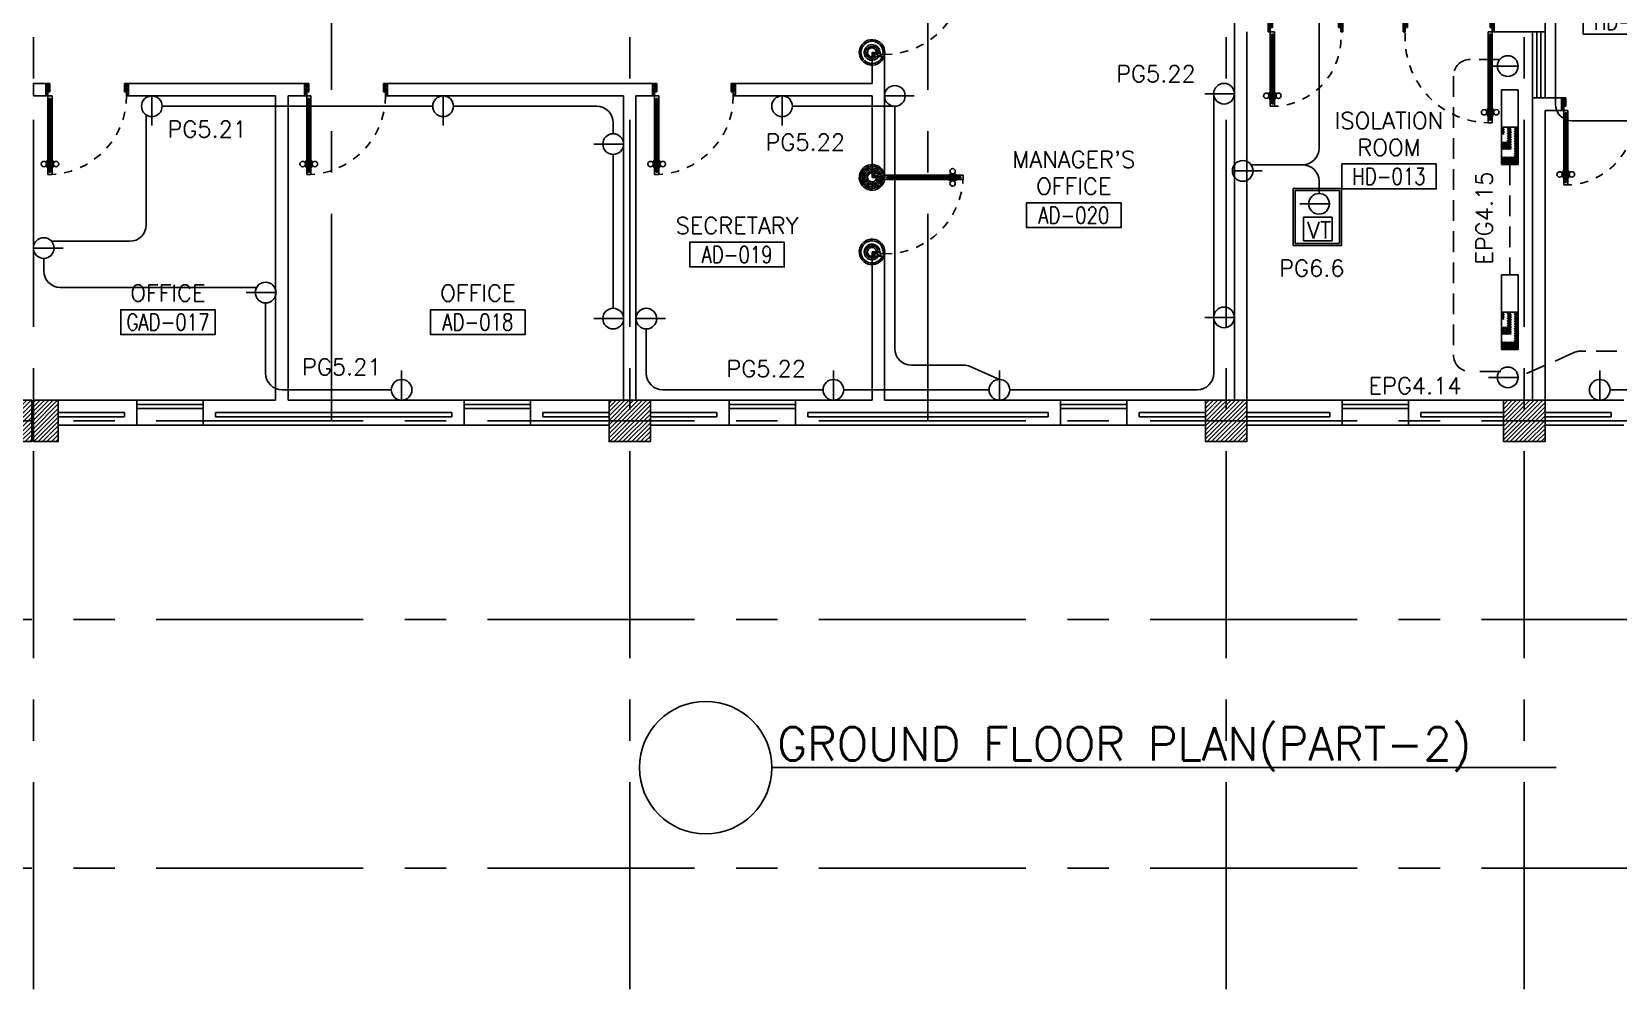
# Model space of a CAD drawing. Extents: x 0 to 93.3, y -13.5 to 76.8.
# Drawn here: x 48.6 to 67.75, y -1.46 to 10.1 of the extents above; entities that cross this region are included whole.
import ezdxf
from ezdxf.enums import TextEntityAlignment as Align

# ---------------------------------------------------------------- set-up
doc = ezdxf.new("R2010")
doc.units = 0
doc.header["$MEASUREMENT"] = 0
doc.linetypes.add('CENTERX2', pattern=[4, 2.5, -0.5, 0.5, -0.5])
doc.linetypes.add('HIDDEN', pattern=[0.375, 0.25, -0.125])
doc.layers.get('0').update_dxf_attribs({"color": 11, "linetype": 'CONTINUOUS'})
for name, color, linetype in [('AXES', 11, 'CENTERX2'), ('COL', 11, 'CONTINUOUS'), ('DOOR', 11, 'CONTINUOUS'), ('DOOR-DIM', 11, 'CONTINUOUS'), ('E-CLINE', 4, 'CONTINUOUS'), ('E-HLINE', 3, 'HIDDEN'), ('E-SOCKETS', 4, 'CONTINUOUS'), ('E-TRXT', 4, 'CONTINUOUS'), ('HAT', 11, 'CONTINUOUS'), ('INSUL', 11, 'CONTINUOUS'), ('RM-BOX', 11, 'CONTINUOUS'), ('RM-NAME', 11, 'CONTINUOUS'), ('RM-NO', 11, 'CONTINUOUS'), ('SHAFT', 11, 'CONTINUOUS'), ('TXT', 11, 'CONTINUOUS'), ('WALL', 11, 'CONTINUOUS'), ('WIN', 11, 'CONTINUOUS')]:
    doc.layers.add(name, color=color, linetype=linetype)
doc.styles.add('ROMANS', font='ROMANS.shx', dxfattribs={"width": 0.6})

# ---------------------------------------------------------------- blocks, each defined once
blk = doc.blocks.new('RM1')
at = {"layer": 'RM-BOX'}
blk.add_lwpolyline([(570, -200), (-570, -200), (-570, -500), (570, -500)], close=True, dxfattribs=at)
at = {"layer": 'RM-NAME', "style": 'ROMANS'}
for tag, p in [('ROOMNAME1', (0, 324)), ('ROOMNAME2', (0, 0))]:
    blk.add_attdef(tag, text='', height=200, dxfattribs=at).set_placement(p, align=Align.MIDDLE)
at = {"layer": 'RM-NO', "style": 'ROMANS', "width": 0.8}
blk.add_attdef('ROOMNO', text='', height=200, dxfattribs=at).set_placement((0, -350), align=Align.MIDDLE)
blk = doc.blocks.new('COL50')
at = {"layer": 'COL'}
blk.add_lwpolyline([(-250, 250), (-250, -250), (250, -250), (250, 250)], close=True, dxfattribs=at)
blk = doc.blocks.new('*X60')
at = {"color": 0}
for p, q in [((227929, 10705), (228384, 11161)), ((227929, 10758), (228331, 11161)), ((227929, 10811), (228278, 11161)), ((227929, 10864), (228225, 11161)), ((227929, 10917), (228172, 11161)), ((227929, 10971), (228119, 11161)), ((227929, 11024), (228066, 11161)), ((227929, 11077), (228013, 11161)), ((227929, 11130), (227960, 11161)), ((227937, 10661), (228429, 11152)), ((227990, 10661), (228429, 11099)), ((228043, 10661), (228429, 11046)), ((228096, 10661), (228429, 10993)), ((228149, 10661), (228429, 10940)), ((228202, 10661), (228429, 10887)), ((228255, 10661), (228429, 10834)), ((228308, 10661), (228429, 10781)), ((228362, 10661), (228429, 10728)), ((228415, 10661), (228429, 10675))]:
    blk.add_line(p, q, dxfattribs=at)
blk = doc.blocks.new('*X55')
at = {"color": 0}
for p, q in [((235129, 10693), (235597, 11161)), ((235129, 10746), (235544, 11161)), ((235129, 10799), (235491, 11161)), ((235129, 10852), (235438, 11161)), ((235129, 10905), (235385, 11161)), ((235129, 10958), (235332, 11161)), ((235129, 11011), (235278, 11161)), ((235129, 11064), (235225, 11161)), ((235129, 11117), (235172, 11161)), ((235150, 10661), (235629, 11140)), ((235203, 10661), (235629, 11087)), ((235256, 10661), (235629, 11034)), ((235309, 10661), (235629, 10981)), ((235362, 10661), (235629, 10928)), ((235415, 10661), (235629, 10875)), ((235468, 10661), (235629, 10822)), ((235521, 10661), (235629, 10769)), ((235574, 10661), (235629, 10716))]:
    blk.add_line(p, q, dxfattribs=at)
blk = doc.blocks.new('*X54')
at = {"color": 0}
for p, q in [((238729, 10687), (239203, 11161)), ((238729, 10740), (239150, 11161)), ((238729, 10793), (239097, 11161)), ((238729, 10846), (239044, 11161)), ((238729, 10899), (238991, 11161)), ((238729, 10952), (238938, 11161)), ((238729, 11005), (238885, 11161)), ((238729, 11058), (238832, 11161)), ((238729, 11111), (238779, 11161)), ((238756, 10661), (239229, 11134)), ((238809, 10661), (239229, 11081)), ((238862, 10661), (239229, 11028)), ((238915, 10661), (239229, 10974)), ((238968, 10661), (239229, 10921)), ((239021, 10661), (239229, 10868)), ((239074, 10661), (239229, 10815)), ((239127, 10661), (239229, 10762)), ((239180, 10661), (239229, 10709))]:
    blk.add_line(p, q, dxfattribs=at)
blk = doc.blocks.new('C-300')
at = {"layer": 'HAT', "linetype": 'ByBlock', "ltscale": 0.3}
h = blk.add_hatch(dxfattribs=at)
h.set_pattern_fill('ANSI31', color=8, scale=300, style=0)
h.set_pattern_definition([(45, (-258496.182, -82361.005), (-26.5165043, 26.5165043), [])])
h.paths.add_polyline_path([(300, 500), (0, 500), (0, 250), (300, 250)])
h.paths.add_polyline_path([(300, 250), (0, 250), (0, 0), (300, 0)])
at = {"layer": 'COL'}
blk.add_lwpolyline([(0, 500), (300, 500), (300, 0), (0, 0)], close=True, dxfattribs=at)
blk = doc.blocks.new('C-300A')
at = {"layer": 'SHAFT', "color": 6, "linetype": 'ByBlock', "ltscale": 0.3}
for p in [(-300, 0), (20, 0)]:
    blk.add_blockref('C-300', p, dxfattribs=at)
blk = doc.blocks.new('DOOR1000')
at = {"layer": 'DOOR', "color": 7, "linetype": 'ByBlock'}
for p, q in [((-150, 0), (0, 0)), ((-150, 0), (-150, -25)), ((0, -50), (-114, 0)), ((0, -50), (-40, 0)), ((0, -50), (0, 0)), ((-1100, -25), (-1100, -75)), ((-1100, -75), (-1100, -25)), ((-1050, -25), (-1100, -25)), ((-1050, -75), (-1100, -75)), ((-1070, -42), (-1070, -58)), ((-1050, -42), (-1070, -42)), ((-1050, -58), (-1070, -58)), ((-1050, -25), (-1050, -42)), ((-1050, -58), (-1050, -75)), ((-1018, -25), (-1018, -18)), ((-928, -18), (-1018, -18)), ((-1018, -75), (-1018, -82)), ((-928, -82), (-1018, -82)), ((-1005, -18), (-1005, -9)), ((-1005, -9), (-940, -9)), ((-1005, -18), (-940, -18)), ((-1005, -82), (-1005, -91)), ((-1005, -82), (-940, -82)), ((-1005, -91), (-940, -91)), ((-940, -18), (-940, -9)), ((-940, -82), (-940, -91)), ((-928, -25), (-928, -18)), ((-928, -75), (-928, -82)), ((-200, -25), (-150, -25)), ((-200, -42), (-200, -25)), ((-180, -42), (-200, -42)), ((-200, -58), (-180, -58)), ((-200, -75), (-200, -58)), ((-150, -75), (-200, -75)), ((-180, -58), (-180, -42)), ((-150, -25), (-100, -25)), ((-150, -75), (-150, -25)), ((-100, -25), (-100, -50)), ((0, -50), (-100, -37)), ((-100, -50), (0, -50)), ((0, -950), (-114, -1000)), ((-100, -975), (-100, -950)), ((0, -950), (-100, -963)), ((-100, -950), (0, -950)), ((0, -950), (-40, -1000)), ((0, -950), (0, -1000)), ((-150, -975), (-100, -975)), ((-150, -1000), (-150, -975)), ((-150, -1000), (0, -1000)), ((0, -1000), (-150, -1000))]:
    blk.add_line(p, q, dxfattribs=at)
at = {"layer": 'DOOR', "linetype": 'ByBlock'}
for p, q in [((-200, -25), (-1050, -25)), ((-200, -42), (-1050, -42)), ((-200, -58), (-1050, -58)), ((-1050, -75), (-200, -75))]:
    blk.add_line(p, q, dxfattribs=at)
at = {"layer": 'DOOR', "color": 7, "linetype": 'ByBlock'}
for centre in [(-973, 24), (-973, -124)]:
    blk.add_circle(centre, 32.4, dxfattribs=at)
for centre, radius, start, end in [((0, -50), 154, 161.1053, 166.2858), ((0, -50), 94.4, 148.0182, 180), ((0, -50), 134, 158.1598, 169.28), ((0, -50), 114, 154.0838, 167.3774), ((0, -50), 74.4, 137.7764, 180), ((0, -50), 54.4, 113.2074, 180), ((0, -50), 34.4, 90, 180), ((0, -50), 14.4, 90, 180), ((0, -950), 94.4, 180, 211.9818), ((0, -950), 74.4, 180, 222.2236), ((0, -950), 54.4, 180, 246.7926), ((0, -950), 34.4, 180, 270), ((0, -950), 14.4, 180, 270), ((0, -950), 154, 193.7142, 198.8947), ((0, -950), 134, 190.72, 201.8402)]:
    blk.add_arc(centre, radius, start, end, dxfattribs=at)
at = {"layer": 'DOOR', "linetype": 'HIDDEN', "ltscale": 0.5}
blk.add_arc((-150, -25), 950, 180, 270, dxfattribs=at)
blk = doc.blocks.new('DOOR90')
at = {"layer": 'DOOR', "color": 7, "linetype": 'ByBlock'}
for p, q in [((-150, 0), (0, 0)), ((-150, 0), (-150, -25)), ((0, -50), (-114, 0)), ((0, -50), (-40, 0)), ((0, -50), (0, 0)), ((-1000, -25), (-1050, -25)), ((-1050, -75), (-1050, -25)), ((-1050, -25), (-1050, -75)), ((-1000, -75), (-1050, -75)), ((-1000, -42), (-1020, -42)), ((-1020, -42), (-1020, -58)), ((-1000, -58), (-1020, -58)), ((-1000, -25), (-1000, -42)), ((-1000, -58), (-1000, -75)), ((-878, -18), (-968, -18)), ((-968, -25), (-968, -18)), ((-968, -75), (-968, -82)), ((-878, -82), (-968, -82)), ((-955, -9), (-890, -9)), ((-955, -18), (-955, -9)), ((-955, -18), (-890, -18)), ((-955, -82), (-890, -82)), ((-955, -82), (-955, -91)), ((-955, -91), (-890, -91)), ((-890, -18), (-890, -9)), ((-890, -82), (-890, -91)), ((-878, -25), (-878, -18)), ((-878, -75), (-878, -82)), ((-200, -25), (-150, -25)), ((-200, -42), (-200, -25)), ((-180, -42), (-200, -42)), ((-200, -58), (-180, -58)), ((-200, -75), (-200, -58)), ((-150, -75), (-200, -75)), ((-180, -58), (-180, -42)), ((-150, -25), (-100, -25)), ((-150, -75), (-150, -25)), ((-100, -25), (-100, -50)), ((0, -50), (-100, -37)), ((-100, -50), (0, -50)), ((-150, -875), (-100, -875)), ((-150, -900), (-150, -875)), ((-150, -900), (0, -900)), ((0, -900), (-150, -900)), ((0, -850), (-114, -900)), ((-100, -875), (-100, -850)), ((0, -850), (-100, -863)), ((-100, -850), (0, -850)), ((0, -850), (-40, -900)), ((0, -850), (0, -900))]:
    blk.add_line(p, q, dxfattribs=at)
at = {"layer": 'DOOR', "linetype": 'ByBlock'}
for p, q in [((-200, -25), (-1000, -25)), ((-200, -42), (-1000, -42)), ((-200, -58), (-1000, -58)), ((-1000, -75), (-200, -75))]:
    blk.add_line(p, q, dxfattribs=at)
at = {"layer": 'DOOR', "color": 7, "linetype": 'ByBlock'}
for centre in [(-923, 24), (-923, -124)]:
    blk.add_circle(centre, 32.4, dxfattribs=at)
for centre, radius, start, end in [((0, -50), 154, 161.1053, 166.2858), ((0, -50), 94.4, 148.0182, 180), ((0, -50), 134, 158.1598, 169.28), ((0, -50), 114, 154.0838, 167.3774), ((0, -50), 74.4, 137.7764, 180), ((0, -50), 54.4, 113.2074, 180), ((0, -50), 34.4, 90, 180), ((0, -50), 14.4, 90, 180), ((0, -850), 154, 193.7142, 198.8947), ((0, -850), 134, 190.72, 201.8402), ((0, -850), 94.4, 180, 211.9818), ((0, -850), 74.4, 180, 222.2236), ((0, -850), 54.4, 180, 246.7926), ((0, -850), 34.4, 180, 270), ((0, -850), 14.4, 180, 270)]:
    blk.add_arc(centre, radius, start, end, dxfattribs=at)
at = {"layer": 'DOOR', "linetype": 'HIDDEN', "ltscale": 0.5}
blk.add_arc((-222, -50), 828, 178.2701, 275.003, dxfattribs=at)
blk = doc.blocks.new('A$C2B543BD4')
at = {"layer": 'DOOR', "color": 0, "linetype": 'ByBlock'}
for p, q in [((150, 1156), (0, 1156)), ((150, 1156), (0, 1156)), ((0, 1156), (150, 1156)), ((0, 1106), (0, 1156)), ((150, 1156), (150, 1131)), ((100, 1106), (0, 1106)), ((150, 1131), (100, 1131)), ((100, 1131), (100, 1106)), ((100, 106), (0, 106)), ((0, 106), (0, 56)), ((150, 56), (0, 56)), ((100, 81), (100, 106)), ((150, 81), (100, 81)), ((150, 131), (150, 81)), ((150, 131), (200, 131)), ((150, 56), (150, 81)), ((200, 81), (150, 81)), ((180, 114), (180, 98)), ((200, 114), (180, 114)), ((180, 98), (200, 98)), ((200, 131), (200, 114)), ((200, 98), (200, 81)), ((1078, 138), (1168, 138)), ((1078, 131), (1078, 138)), ((1078, 81), (1078, 74)), ((1078, 74), (1168, 74)), ((1155, 147), (1090, 147)), ((1090, 138), (1090, 147)), ((1155, 138), (1090, 138)), ((1155, 74), (1090, 74)), ((1090, 74), (1090, 65)), ((1155, 65), (1090, 65)), ((1155, 138), (1155, 147)), ((1155, 74), (1155, 65)), ((1168, 131), (1168, 138)), ((1168, 81), (1168, 74)), ((1200, 131), (1250, 131)), ((1200, 114), (1200, 131)), ((1200, 114), (1220, 114)), ((1200, 98), (1220, 98)), ((1200, 81), (1200, 98)), ((1200, 81), (1250, 81)), ((1220, 98), (1220, 114)), ((1250, 131), (1250, 81)), ((1250, 131), (1250, 81)), ((1250, 81), (1250, 131))]:
    blk.add_line(p, q, dxfattribs=at)
at = {"layer": 'DOOR', "color": 9, "linetype": 'ByBlock'}
for p, q in [((0, 1106), (114, 1156)), ((0, 1106), (40, 1156)), ((0, 1106), (100, 1119)), ((0, 106), (40, 56)), ((0, 106), (114, 56)), ((0, 106), (100, 93))]:
    blk.add_line(p, q, dxfattribs=at)
at = {"layer": 'DOOR', "linetype": 'ByBlock'}
for p, q in [((1200, 131), (200, 131)), ((200, 114), (1200, 114)), ((200, 98), (1200, 98)), ((200, 81), (1200, 81))]:
    blk.add_line(p, q, dxfattribs=at)
at = {"layer": 'DOOR', "color": 0, "linetype": 'ByBlock'}
for centre in [(1123, 179), (1123, 32)]:
    blk.add_circle(centre, 32.4, dxfattribs=at)
at = {"layer": 'DOOR', "color": 9, "linetype": 'ByBlock'}
for centre, radius, start, end in [((0, 1106), 54.4, 0, 66.7926), ((0, 1106), 74.4, 0, 42.2236), ((0, 1106), 94.4, 0, 31.9818), ((0, 1106), 134, 10.72, 21.8402), ((0, 1106), 154, 13.7142, 18.8947), ((0, 1106), 34.4, 0, 90), ((0, 1106), 14.4, 0, 90), ((0, 106), 14.4, 270, 0), ((0, 106), 34.4, 270, 0), ((0, 106), 54.4, 293.2074, 0), ((0, 106), 74.4, 317.7764, 0), ((0, 106), 94.4, 328.0182, 0), ((0, 106), 114, 334.0838, 347.3774), ((0, 106), 134, 338.1598, 349.28), ((0, 106), 154, 341.1053, 346.2858)]:
    blk.add_arc(centre, radius, start, end, dxfattribs=at)
at = {"layer": 'DOOR', "linetype": 'HIDDEN', "ltscale": 0.5}
blk.add_arc((223, 106), 1028, 358.6059, 94.0585, dxfattribs=at)
blk = doc.blocks.new('BHU')
at = {"color": 5}
for p, q in [((0, -222), (104, 1)), ((0, -192), (90, 1)), ((0, -163), (76, 1)), ((0, -133), (63, 1)), ((0, -104), (49, 1)), ((0, -74), (35, 1)), ((0, -44), (21, 1)), ((0, -15), (7, 1)), ((0, -251), (118, 1)), ((0, -281), (132, 1)), ((0, -399), (187, 1)), ((0, -370), (173, 1)), ((0, -340), (159, 1)), ((0, -311), (145, 1)), ((0, -429), (199, -1)), ((4, -450), (199, -31)), ((18, -450), (199, -61)), ((32, -450), (199, -90)), ((45, -450), (199, -120)), ((59, -450), (199, -149)), ((73, -450), (199, -179)), ((87, -450), (199, -208)), ((101, -450), (199, -238)), ((114, -450), (199, -268)), ((128, -450), (199, -297)), ((142, -450), (199, -327)), ((156, -450), (199, -356)), ((169, -450), (199, -386)), ((183, -450), (199, -416))]:
    blk.add_line(p, q, dxfattribs=at)
at = {"color": 0}
blk.add_line((197, -450), (199, -445), dxfattribs=at)
at = {"layer": 'E-SOCKETS'}
for p, q in [((0, -450), (0, 450)), ((0, 450), (199, 450)), ((199, 450), (199, -450)), ((0, 1), (199, 1)), ((0, -450), (199, -450))]:
    blk.add_line(p, q, dxfattribs=at)
blk = doc.blocks.new('CB')
at = {"layer": 'E-SOCKETS'}
for p, q in [((-399, 687), (-984, 687)), ((-984, 687), (-984, 0)), ((-399, 0), (-399, 687)), ((-838, 503), (-480, 503)), ((-984, 0), (-399, 0))]:
    blk.add_line(p, q, dxfattribs=at)
at = {"layer": 'E-SOCKETS', "color": 5}
for p, q in [((-424, 662), (-959, 662)), ((-959, 662), (-959, 25)), ((-424, 25), (-424, 662)), ((-959, 25), (-424, 25))]:
    blk.add_line(p, q, dxfattribs=at)
at = {"layer": 'E-SOCKETS'}
blk.add_lwpolyline([(-870, 343), (-870, 57), (-525, 57), (-525, 343)], close=True, dxfattribs=at)
blk.add_circle((-713, 503), 125, dxfattribs=at)
at = {"layer": 'E-SOCKETS', "style": 'ROMANS'}
blk.add_text('TV', height=200, dxfattribs=at).set_placement((-861, 85))

msp = doc.modelspace()

# ---------------------------------------------------------------- linework, layer by layer
at = {"layer": 'AXES'}
for p, q in [((55.8195, -1.4643), (55.8195, 76.0748)), ((63.0195, -1.4643), (63.0195, 76.0748)), ((66.6195, -1.4643), (66.6195, 76.0748)), ((48.6195, -1.4643), (48.6195, 75.7248)), ((52.2195, 5.4), (52.2195, 64.22)), ((59.4195, 5.4), (59.4195, 64.22)), ((92.6023, 5.4), (23.9795, 5.4)), ((92.6023, 3), (14.3795, 3)), ((92.6023, 3), (22.7795, 3)), ((92.6023, 0), (20.9795, 0)), ((92.6023, 0), (20.9795, 0))]:
    msp.add_line(p, q, dxfattribs=at)
at = {"layer": 'E-CLINE', "color": 4}
for p, q in [((64.1415, 10.206), (64.1415, 8.6937)), ((50.1747, 9.2), (53.441, 9.2)), ((49.9815, 9.0953), (49.9815, 7.7689)), ((63.32, 8.4937), (63.9415, 8.4937)), ((64.1415, 8.1465), (64.1415, 8.2937)), ((49.7815, 7.5689), (48.8394, 7.5689)), ((48.7445, 7.3625), (48.7445, 7.2118)), ((51.315, 7.0118), (48.9445, 7.0118))]:
    msp.add_line(p, q, dxfattribs=at)
at = {"layer": 'E-CLINE'}
for p, q in [((66.9945, 10.281), (66.9945, 9.225)), ((53.691, 9.2), (55.4195, 9.2)), ((57.7828, 9.2), (59.0195, 9.2)), ((59.0195, 9.2), (59.0195, 6.2726)), ((62.8695, 6.6501), (62.8695, 9.3509)), ((68.2953, 9.025), (67.1945, 9.025)), ((55.6195, 8.8678), (55.6195, 9)), ((55.6195, 6.7599), (55.6195, 8.6178)), ((51.4236, 6.8249), (51.4236, 5.975)), ((62.8695, 6.6501), (62.8695, 5.975)), ((56.0195, 6.5099), (56.0195, 5.975)), ((59.2195, 6.0726), (59.8479, 6.0726)), ((59.9284, 6.0557), (60.2826, 5.9)), ((52.9398, 5.775), (51.6236, 5.775)), ((58.1526, 5.775), (56.2195, 5.775)), ((58.4026, 5.775), (60.1576, 5.775)), ((60.4076, 5.775), (62.6695, 5.775)), ((67.6544, 5.775), (69.5445, 5.775))]:
    msp.add_line(p, q, dxfattribs=at)
at = {"layer": 'E-CLINE', "color": 4, "linetype": 'HIDDEN'}
for p, q in [((66.3235, 9.7645), (65.9636, 9.7645)), ((65.7636, 9.5645), (65.7636, 6.196)), ((66.4449, 8.4965), (66.4449, 7.1632)), ((67.2184, 6.2249), (66.5445, 5.9253)), ((70.3614, 6.2421), (67.2997, 6.2421)), ((66.3341, 5.996), (65.9636, 5.996))]:
    msp.add_line(p, q, dxfattribs=at)
for centre, start, end in [((65.9636, 9.5645), 90, 180), ((65.9636, 6.196), 180, 270), ((67.2997, 6.0421), 90, 113.96831)]:
    msp.add_arc(centre, 0.2, start, end, dxfattribs=at)
at = {"layer": 'E-CLINE'}
for centre, start, end in [((55.4195, 9), 0, 90), ((67.1945, 9.225), 180, 270), ((59.2195, 6.2726), 180, 270), ((51.6236, 5.975), 180, 270), ((56.2195, 5.975), 180, 270), ((59.8479, 5.8726), 66.26581, 90), ((62.6695, 5.975), 270, 0)]:
    msp.add_arc(centre, 0.2, start, end, dxfattribs=at)
at = {"layer": 'E-CLINE', "color": 4}
for centre, start, end in [((63.9415, 8.6937), 270, 0), ((63.9415, 8.2937), 0, 90), ((49.7815, 7.7689), 270, 0), ((48.9445, 7.2118), 180, 270)]:
    msp.add_arc(centre, 0.2, start, end, dxfattribs=at)
at = {"layer": 'E-SOCKETS'}
for p, q in [((66.5445, 9.6846), (66.1862, 9.6846)), ((50.0497, 9.325), (50.0497, 8.9667)), ((53.566, 9.325), (53.566, 8.9667)), ((57.6578, 9.325), (57.6578, 8.9667)), ((58.8945, 9.325), (59.2529, 9.325)), ((63.1195, 9.3509), (62.7612, 9.3509)), ((55.7445, 8.7428), (55.3862, 8.7428)), ((63.0945, 8.4194), (63.4529, 8.4194)), ((48.6195, 7.4875), (48.9779, 7.4875)), ((51.5486, 6.9499), (51.1903, 6.9499)), ((55.7445, 6.6349), (55.3862, 6.6349)), ((55.8945, 6.6349), (56.2529, 6.6349)), ((63.1195, 6.6501), (62.7612, 6.6501)), ((53.0648, 5.65), (53.0648, 6.0083)), ((58.2776, 5.65), (58.2776, 6.0083)), ((60.2826, 5.65), (60.2826, 6.0083)), ((67.5294, 5.65), (67.5294, 6.0083)), ((66.5445, 5.9253), (66.1862, 5.9253))]:
    msp.add_line(p, q, dxfattribs=at)
for centre in [(66.4195, 9.6846), (59.0195, 9.325), (62.9945, 9.3509), (50.0497, 9.2), (53.566, 9.2), (57.6578, 9.2), (55.6195, 8.7428), (63.2195, 8.4194), (48.7445, 7.4875), (51.4236, 6.9499), (55.6195, 6.6349), (56.0195, 6.6349), (62.9945, 6.6501), (66.4195, 5.9253), (53.0648, 5.775), (58.2776, 5.775), (60.2826, 5.775), (67.5294, 5.775)]:
    msp.add_circle(centre, 0.125, dxfattribs=at)
at = {"layer": 'INSUL'}
for p, q in [((49.7195, 5.5), (48.9195, 5.5)), ((49.7195, 5.45), (48.9195, 5.45)), ((49.7195, 5.45), (49.7195, 5.5)), ((53.6695, 5.5), (50.8195, 5.5)), ((50.8195, 5.45), (50.8195, 5.5)), ((53.6695, 5.45), (50.8195, 5.45)), ((53.6695, 5.45), (53.6695, 5.5)), ((54.7695, 5.45), (54.7695, 5.5)), ((55.5695, 5.5), (54.7695, 5.5)), ((55.5695, 5.45), (54.7695, 5.45)), ((56.8695, 5.5), (56.0695, 5.5)), ((56.8695, 5.45), (56.0695, 5.45)), ((56.8695, 5.45), (56.8695, 5.5)), ((60.8695, 5.5), (57.9695, 5.5)), ((57.9695, 5.45), (57.9695, 5.5)), ((60.8695, 5.45), (57.9695, 5.45)), ((60.8695, 5.45), (60.8695, 5.5)), ((61.9695, 5.45), (61.9695, 5.5)), ((62.7695, 5.5), (61.9695, 5.5)), ((62.7695, 5.45), (61.9695, 5.45)), ((63.2695, 5.5), (64.2695, 5.5)), ((63.2695, 5.45), (64.2695, 5.45)), ((64.2695, 5.45), (64.2695, 5.5)), ((65.3695, 5.45), (65.3695, 5.5)), ((65.3695, 5.5), (66.3695, 5.5)), ((65.3695, 5.45), (66.3695, 5.45)), ((67.6695, 5.5), (66.8695, 5.5)), ((67.6695, 5.45), (66.8695, 5.45)), ((67.6695, 5.45), (67.6695, 5.5))]:
    msp.add_line(p, q, dxfattribs=at)
at = {"layer": 'TXT', "color": 6}
msp.add_line((57.536, 1.2125), (67.0022, 1.2125), dxfattribs=at)
msp.add_circle((56.736, 1.2125), 0.8, dxfattribs=at)
at = {"layer": 'WALL'}
for p, q in [((66.8695, 10.1), (66.8695, 12.35)), ((63.1195, 5.65), (63.1195, 11.107)), ((66.257, 10.25), (66.257, 10.1)), ((63.2695, 5.65), (63.2695, 10.1)), ((66.257, 10.1), (66.8695, 10.1)), ((58.8945, 9.8), (58.7445, 9.8)), ((58.7445, 9.475), (58.7445, 9.8)), ((58.8945, 8.391), (58.8945, 9.8)), ((48.6195, 9.325), (48.6195, 9.475)), ((48.7695, 9.475), (48.6195, 9.475)), ((48.7695, 9.325), (48.7695, 9.475)), ((51.8945, 9.475), (49.7695, 9.475)), ((49.7695, 9.325), (49.7695, 9.475)), ((51.8945, 9.325), (51.8945, 9.475)), ((56.0945, 9.475), (52.8945, 9.475)), ((52.8945, 9.325), (52.8945, 9.475)), ((56.0945, 9.325), (56.0945, 9.475)), ((58.7445, 9.475), (57.0945, 9.475)), ((57.0945, 9.325), (57.0945, 9.475)), ((48.7695, 9.325), (48.6195, 9.325)), ((48.7695, 9.325), (48.6195, 9.325)), ((51.5445, 9.325), (49.7695, 9.325)), ((51.5445, 5.65), (51.5445, 9.325)), ((51.6945, 5.65), (51.6945, 9.325)), ((51.8945, 9.325), (51.6945, 9.325)), ((55.7445, 9.325), (52.8945, 9.325)), ((55.7445, 9.075), (55.7445, 9.325)), ((55.8945, 5.65), (55.8945, 9.325)), ((56.0945, 9.325), (55.8945, 9.325)), ((58.7445, 9.325), (57.0945, 9.325)), ((58.7445, 8.391), (58.7445, 9.325)), ((66.7195, 5.65), (66.7195, 9.3)), ((66.7195, 9.3), (67.0695, 9.3)), ((67.0695, 9.15), (67.0695, 9.3)), ((55.7445, 5.65), (55.7445, 9.075)), ((66.8695, 5.65), (66.8695, 9.15)), ((66.8695, 9.15), (67.0695, 9.15)), ((58.8945, 8.391), (58.7445, 8.391)), ((58.7445, 5.65), (58.7445, 7.391)), ((58.8945, 7.391), (58.7445, 7.391)), ((58.8945, 5.65), (58.8945, 7.391)), ((48.8695, 5.65), (49.8695, 5.65)), ((49.8695, 5.35), (49.8695, 5.65)), ((50.6695, 5.65), (51.5445, 5.65)), ((50.6695, 5.35), (50.6695, 5.65)), ((53.8195, 5.65), (51.6945, 5.65)), ((53.8195, 5.35), (53.8195, 5.65)), ((54.6195, 5.35), (54.6195, 5.65)), ((55.5695, 5.65), (54.6195, 5.65)), ((56.0695, 5.65), (57.0195, 5.65)), ((57.0195, 5.35), (57.0195, 5.65)), ((57.8195, 5.35), (57.8195, 5.65)), ((58.7445, 5.65), (57.8195, 5.65)), ((61.0195, 5.65), (58.8945, 5.65)), ((61.0195, 5.35), (61.0195, 5.65)), ((61.8195, 5.35), (61.8195, 5.65)), ((62.7695, 5.65), (61.8195, 5.65)), ((63.2695, 5.65), (64.4195, 5.65)), ((64.4195, 5.35), (64.4195, 5.65)), ((65.2195, 5.35), (65.2195, 5.65)), ((65.2195, 5.65), (66.3695, 5.65)), ((66.8695, 5.65), (67.8195, 5.65)), ((48.9195, 5.35), (49.8695, 5.35)), ((53.8195, 5.35), (50.6695, 5.35)), ((55.5695, 5.35), (54.6195, 5.35)), ((56.0695, 5.35), (57.0195, 5.35)), ((61.0195, 5.35), (57.8195, 5.35)), ((62.7695, 5.35), (61.8195, 5.35)), ((63.2695, 5.35), (64.4195, 5.35)), ((65.2195, 5.35), (66.3695, 5.35)), ((66.8695, 5.35), (67.8195, 5.35))]:
    msp.add_line(p, q, dxfattribs=at)
at = {"layer": 'WIN'}
for p, q in [((66.7195, 9.3), (66.7195, 10.1)), ((66.7695, 9.3), (66.7695, 10.1)), ((66.8195, 9.3), (66.8195, 10.1)), ((66.8695, 9.3), (66.8695, 10.1)), ((50.6695, 5.65), (49.8695, 5.65)), ((50.6695, 5.6), (49.8695, 5.6)), ((54.6195, 5.65), (53.8195, 5.65)), ((54.6195, 5.6), (53.8195, 5.6)), ((57.8195, 5.65), (57.0195, 5.65)), ((57.8195, 5.6), (57.0195, 5.6)), ((61.8195, 5.65), (61.0195, 5.65)), ((61.8195, 5.6), (61.0195, 5.6)), ((65.2195, 5.65), (64.4195, 5.65)), ((65.2195, 5.6), (64.4195, 5.6)), ((50.6695, 5.55), (49.8695, 5.55)), ((54.6195, 5.55), (53.8195, 5.55)), ((57.8195, 5.55), (57.0195, 5.55)), ((61.8195, 5.55), (61.0195, 5.55)), ((65.2195, 5.55), (64.4195, 5.55)), ((50.6695, 5.35), (49.8695, 5.35)), ((54.6195, 5.35), (53.8195, 5.35)), ((57.8195, 5.35), (57.0195, 5.35)), ((61.8195, 5.35), (61.0195, 5.35)), ((65.2195, 5.35), (64.4195, 5.35))]:
    msp.add_line(p, q, dxfattribs=at)

# ---------------------------------------------------------------- block references
at = {"layer": 'COL', "linetype": 'ByBlock', "xscale": 0.001000000047497451, "yscale": 0.0009999999892897904, "zscale": 0.001}
msp.add_blockref('C-300A', (48.5995, 5.15), dxfattribs=at)
at = {"layer": 'COL', "xscale": -0.001000000047497451, "yscale": 0.0009999999892897904, "zscale": 0.001}
for p in [(55.8195, 5.4), (63.0195, 5.4), (66.6195, 5.4)]:
    msp.add_blockref('COL50', p, dxfattribs=at)
at = {"layer": 'DOOR', "xscale": -0.001000000047497451, "yscale": 0.0009999999892897904, "zscale": 0.001}
for p in [(58.7445, 10.8), (58.7445, 8.391)]:
    msp.add_blockref('DOOR1000', p, dxfattribs=at)
at = {"layer": 'DOOR', "color": 0, "xscale": -0.0009999999892897904, "yscale": 0.0009999999892897904, "zscale": 0.001, "rotation": 90}
msp.add_blockref('A$C2B543BD4', (66.313, 10.25), dxfattribs=at)
at = {"layer": 'DOOR', "xscale": 0.0009999999892897904, "yscale": 0.0009999999892897904, "zscale": 0.001, "rotation": 90}
for p in [(48.7695, 9.475), (51.8945, 9.475), (56.0945, 9.475)]:
    msp.add_blockref('DOOR1000', p, dxfattribs=at)
at = {"layer": 'DOOR-DIM', "xscale": 0.0009999999892897904, "yscale": 0.0009999999892897904, "zscale": 0.001, "rotation": 90}
for p in [(63.5279, 10.25), (67.0695, 9.3)]:
    msp.add_blockref('DOOR90', p, dxfattribs=at)
at = {"layer": 'E-HLINE', "color": 4, "xscale": -0.0009999999892897904, "yscale": 0.0009999999892897904, "zscale": 0.001}
for p in [(66.5445, 8.9465), (66.5445, 6.7132)]:
    msp.add_blockref('BHU', p, dxfattribs=at)
at = {"layer": 'E-HLINE', "xscale": -0.0009999999892897904, "yscale": 0.0009999999892897904, "zscale": 0.001}
msp.add_blockref('CB', (63.4285, 7.5187), dxfattribs=at)
at = {"layer": 'HAT', "xscale": 0.001000000047497451, "yscale": 0.0009999999892897904, "zscale": 0.001}
for p, values in [((67.9012, 10.5724), {'ROOMNO': 'HD-011', 'ROOMNAME2': 'STATION', 'ROOMNAME1': "NURSES'"}), ((64.9859, 8.7025), {'ROOMNO': 'HD-013', 'ROOMNAME2': 'ROOM', 'ROOMNAME1': 'ISOLATION'}), ((61.1805, 8.2337), {'ROOMNO': 'AD-020', 'ROOMNAME2': 'OFFICE', 'ROOMNAME1': "MANAGER'S"}), ((57.115, 7.7588), {'ROOMNO': 'AD-019', 'ROOMNAME2': 'SECRETARY'}), ((50.2439, 6.9428), {'ROOMNO': 'GAD-017', 'ROOMNAME2': 'OFFICE'}), ((53.9852, 6.9428), {'ROOMNO': 'AD-018', 'ROOMNAME2': 'OFFICE'})]:
    msp.add_blockref('RM1', p, dxfattribs=at).add_auto_attribs(values)
for name in ['*X60', '*X55', '*X54']:
    msp.add_blockref(name, (-172.359, -5.511), dxfattribs=at)

# ---------------------------------------------------------------- texts
at = {"layer": 'E-TRXT', "color": 4, "style": 'ROMANS'}
for s, p in [('PG5.22', (61.6921, 9.492)), ('PG5.21', (50.2388, 8.8231)), ('PG5.22', (57.4586, 8.6648)), ('PG6.6', (63.6599, 7.1445)), ('PG5.21', (51.8631, 5.9515)), ('PG5.22', (56.9871, 5.9303)), ('EPG4.14', (64.7389, 5.7246))]:
    msp.add_text(s, height=0.2, dxfattribs=at).set_placement(p)
msp.add_text('EPG4.15', height=0.2, rotation=90, dxfattribs=at).set_placement((66.2358, 7.287))
at = {"layer": 'TXT', "color": 6, "style": 'ROMANS'}
msp.add_text('GROUND FLOOR PLAN(PART-2)', height=0.4, dxfattribs=at).set_placement((57.5996, 1.3002))

doc.saveas('drawing.dxf')
